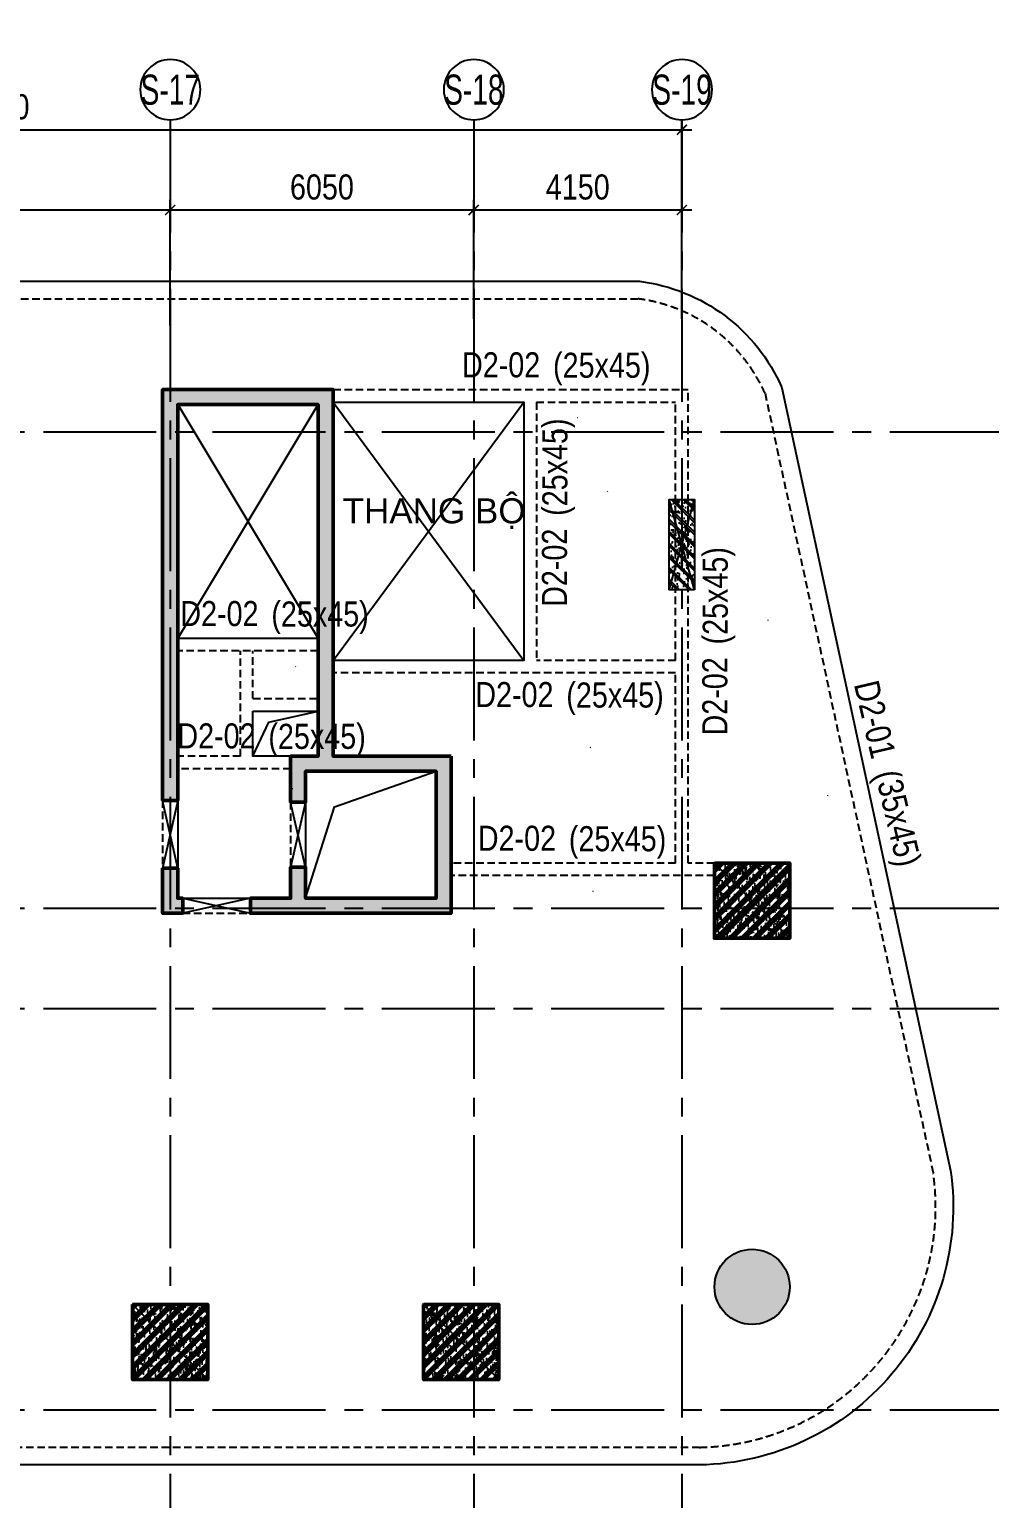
# Model space of a CAD drawing. Header units: millimetres. Extents: x -340714 to 2967022, y -655653 to 62.
# Drawn here: x 1155113 to 1174253, y -337098 to -307804 of the extents above; entities that cross this region are included whole.
import ezdxf
from ezdxf.enums import TextEntityAlignment as Align

# ---------------------------------------------------------------- set-up
doc = ezdxf.new("R2010")
doc.units = ezdxf.units.MM
doc.header["$LTSCALE"] = 100
doc.header["$PDMODE"] = 32
doc.header["$PDSIZE"] = 2.5
doc.linetypes.add('CENTER2', pattern=[1.125, 0.75, -0.125, 0.125, -0.125])
doc.linetypes.add('DASHED', pattern=[4.5, 3, -1.5])
for name, color, linetype in [('A-GLAZ', 135, 'Continuous'), ('ccu11-Khuat', 9, 'DASHED'), ('ccu11-Thay', 7, 'Continuous'), ('ccu12-Hatch', 250, 'Continuous'), ('ccu12-Manh', 8, 'Continuous'), ('ccu12-Text', 31, 'Continuous'), ('ccu12-Truc', 13, 'CENTER2'), ('KC-Betong', 6, 'Continuous'), ('KC2-DIM', 251, 'Continuous'), ('KT-Dim', 8, 'Continuous'), ('KT-Hatch', 251, 'Continuous'), ('Xref_ST_MBDV Cot vach 30.7.2022|Xref_ST_MBDV Cot vach 30.7.2022|Xref_ST_MBDV Cot vach 30.7.2022|Xref_ST_MBDV Cot vach 30.7.2022|A-GRID-SYM', 50, 'Continuous'), ('Xref_ST_MBDV Cot vach 30.7.2022|Xref_ST_MBDV Cot vach 30.7.2022|Xref_ST_MBDV Cot vach 30.7.2022|Xref_ST_MBDV Cot vach 30.7.2022|KC-Betong', 6, 'Continuous')]:
    doc.layers.add(name, color=color, linetype=linetype)
doc.layers.add('ccu12-Tencaukien', color=9, linetype='Continuous', lineweight=15)
doc.layers.add('KT-Net cot vach', color=6, linetype='Continuous', lineweight=50)
doc.styles.add('Arial', font='arial.ttf', dxfattribs={"width": 0.7})
doc.styles.add('Arial Narrow', font='ARIALN.TTF')
doc.styles.add('HBA-Text', font='GOTHIC.TTF')
doc.dimstyles.new('ccu12-200', dxfattribs={"dimscale": 200, "dimtxt": 2.5, "dimasz": 1, "dimexe": 1, "dimexo": 2, "dimgap": 1, "dimtad": 1, "dimdec": 0, "dimrnd": 5, "dimdsep": 46, "dimtxsty": 'Arial Narrow', "dimblk": 'ARCHTICK', "dimcen": -1, "dimdle": 1, "dimclrd": 256, "dimclre": 256, "dimclrt": 3, "dimadec": 0, "dimazin": 2, "dimtfac": 0.1, "dimtdec": 0, "dimtmove": 0, "dimatfit": 1, "dimldrblk": 'ARCHTICK', "dimfxl": 1, "dimtvp": 0.8333333333333334, "dimtolj": 1, "dimtzin": 12, "dimarcsym": 0})

# ---------------------------------------------------------------- blocks, each defined once
blk = doc.blocks.new('_ARCHTICK')
at = {"color": 0, "linetype": 'ByBlock', "const_width": 0.15}
blk.add_lwpolyline([(-0.5, -0.5), (0.5, 0.5)], dxfattribs=at)
blk = doc.blocks.new('*D1033')
at = {"layer": 'Defpoints', "color": 0, "transparency": 16777216}
for p in [(398999.3874795342, -68274.78057617624), (390299.3874795342, -71117.965626513, -7.594823728268585e-05), (398999.3874795342, -70975.64417300106, -7.594823728268585e-05)]:
    blk.add_point(p, dxfattribs=at)
at = {"layer": 'KT-Dim', "lineweight": -2, "transparency": 16777216}
for p, q in [((390299.3874795342, -70717.965626513), (390299.3874795342, -68074.78057617624)), ((398999.3874795342, -70575.64417300106), (398999.3874795342, -68074.78057617624)), ((390099.3874795342, -68274.78057617624), (399199.3874795342, -68274.78057617624))]:
    blk.add_line(p, q, dxfattribs=at)
at = {"layer": 'KT-Dim', "lineweight": -2, "transparency": 16777216, "xscale": 200, "yscale": 200, "zscale": 200, "rotation": 180}
blk.add_blockref('_ARCHTICK', (390299.3874795342, -68274.78057617624), dxfattribs=at)
at = {"layer": 'KT-Dim', "lineweight": -2, "transparency": 16777216, "xscale": 200, "yscale": 200, "zscale": 200}
blk.add_blockref('_ARCHTICK', (398999.3874795342, -68274.78057617624), dxfattribs=at)
at = {"layer": 'KT-Dim', "color": 3, "transparency": 16777216, "insert": (394649.3874795342, -67819.4940823154), "char_height": 500, "attachment_point": 5, "style": 'Arial Narrow'}
blk.add_mtext('\\A1;8700', dxfattribs=at)
blk = doc.blocks.new('*D1034')
at = {"layer": 'Defpoints', "color": 0, "transparency": 16777216}
for p in [(405049.3874795342, -68274.78057617624), (405049.3874795342, -70845.41449127195, -7.59482372827136e-05), (398999.3874795342, -70975.64417300106)]:
    blk.add_point(p, dxfattribs=at)
at = {"layer": 'KT-Dim', "lineweight": -2, "transparency": 16777216}
for p, q in [((398999.3874795342, -70575.64417300106), (398999.3874795342, -68074.78057617624)), ((405049.3874795342, -70445.41449127195), (405049.3874795342, -68074.78057617624)), ((398799.3874795342, -68274.78057617624), (405249.3874795342, -68274.78057617624))]:
    blk.add_line(p, q, dxfattribs=at)
at = {"layer": 'KT-Dim', "lineweight": -2, "transparency": 16777216, "xscale": 200, "yscale": 200, "zscale": 200, "rotation": 180}
blk.add_blockref('_ARCHTICK', (398999.3874795342, -68274.78057617624), dxfattribs=at)
at = {"layer": 'KT-Dim', "lineweight": -2, "transparency": 16777216, "xscale": 200, "yscale": 200, "zscale": 200}
blk.add_blockref('_ARCHTICK', (405049.3874795342, -68274.78057617624), dxfattribs=at)
at = {"layer": 'KT-Dim', "color": 3, "transparency": 16777216, "insert": (402024.3874795342, -67819.4940823154), "char_height": 500, "attachment_point": 5, "style": 'Arial Narrow'}
blk.add_mtext('\\A1;6050', dxfattribs=at)
blk = doc.blocks.new('*D1035')
at = {"layer": 'Defpoints', "color": 0, "transparency": 16777216}
for p in [(409199.3874795342, -68274.78057617624), (405049.3874795342, -70845.41449127195, -7.59482372827136e-05), (409199.3874795342, -70726.58228353027)]:
    blk.add_point(p, dxfattribs=at)
at = {"layer": 'KT-Dim', "lineweight": -2, "transparency": 16777216}
for p, q in [((405049.3874795342, -70445.41449127195), (405049.3874795342, -68074.78057617624)), ((409199.3874795342, -70326.58228353027), (409199.3874795342, -68074.78057617624)), ((404849.3874795342, -68274.78057617624), (409399.3874795342, -68274.78057617624))]:
    blk.add_line(p, q, dxfattribs=at)
at = {"layer": 'KT-Dim', "lineweight": -2, "transparency": 16777216, "xscale": 200, "yscale": 200, "zscale": 200, "rotation": 180}
blk.add_blockref('_ARCHTICK', (405049.3874795342, -68274.78057617624), dxfattribs=at)
at = {"layer": 'KT-Dim', "lineweight": -2, "transparency": 16777216, "xscale": 200, "yscale": 200, "zscale": 200}
blk.add_blockref('_ARCHTICK', (409199.3874795342, -68274.78057617624), dxfattribs=at)
at = {"layer": 'KT-Dim', "color": 3, "transparency": 16777216, "insert": (407124.3874795342, -67819.4940823154), "char_height": 500, "attachment_point": 5, "style": 'Arial Narrow'}
blk.add_mtext('\\A1;4150', dxfattribs=at)
blk = doc.blocks.new('*D1036')
at = {"layer": 'Defpoints', "color": 0, "transparency": 16777216}
for p in [(409199.3874795342, -66674.78057617624), (381599.3874795342, -70845.41449127195), (409199.3874795342, -70845.41449127195)]:
    blk.add_point(p, dxfattribs=at)
at = {"layer": 'KT-Dim', "lineweight": -2, "transparency": 16777216}
for p, q in [((381599.3874795342, -70445.41449127195), (381599.3874795342, -66474.78057617624)), ((409199.3874795342, -70445.41449127195), (409199.3874795342, -66474.78057617624)), ((381399.3874795342, -66674.78057617624), (409399.3874795342, -66674.78057617624))]:
    blk.add_line(p, q, dxfattribs=at)
at = {"layer": 'KT-Dim', "lineweight": -2, "transparency": 16777216, "xscale": 200, "yscale": 200, "zscale": 200, "rotation": 180}
blk.add_blockref('_ARCHTICK', (381599.3874795342, -66674.78057617624), dxfattribs=at)
at = {"layer": 'KT-Dim', "lineweight": -2, "transparency": 16777216, "xscale": 200, "yscale": 200, "zscale": 200}
blk.add_blockref('_ARCHTICK', (409199.3874795342, -66674.78057617624), dxfattribs=at)
at = {"layer": 'KT-Dim', "color": 3, "transparency": 16777216, "insert": (395399.3874795342, -66219.4940823154), "char_height": 500, "attachment_point": 5, "style": 'Arial Narrow'}
blk.add_mtext('\\A1;27600', dxfattribs=at)
blk = doc.blocks.new('GRID-SYM-flat-73')
at = {"layer": 'Xref_ST_MBDV Cot vach 30.7.2022|Xref_ST_MBDV Cot vach 30.7.2022|Xref_ST_MBDV Cot vach 30.7.2022|Xref_ST_MBDV Cot vach 30.7.2022|A-GRID-SYM'}
blk.add_circle((-7.267935535991315e-20, -1.216128191088018e-17, -4.068591107726854e-07), 900.0000000000003, dxfattribs=at)
at = {"layer": 'Xref_ST_MBDV Cot vach 30.7.2022|Xref_ST_MBDV Cot vach 30.7.2022|Xref_ST_MBDV Cot vach 30.7.2022|Xref_ST_MBDV Cot vach 30.7.2022|A-GRID-SYM', "style": 'HBA-Text'}
blk.add_attdef('GRID', text='', height=900.0000000000003, rotation=359.6302510781834, dxfattribs=at).set_placement((-7.267935535991315e-20, -1.216128191088018e-17, -4.068591107726854e-07), align=Align.MIDDLE_CENTER)
blk = doc.blocks.new('LOI-B2-T1-PN')
at = {"layer": 'KT-Hatch'}
h = blk.add_hatch(dxfattribs=at)
h.set_pattern_fill('BTCT', color=256, scale=40)
h.set_pattern_definition([(49.99999999999999, (106559.8543703832, -42147.03074568097), (286.9040730403014, -25.10085399303804), [30, -330]), (355, (106559.8543703832, -42147.03074568097), (-55.50053344520001, 300.8768534800047), [24, -264]), (100.4514, (106583.7630423835, -42149.12248168094), (231.4037526856086, 275.7758168243814), [25.496076, -280.4568448]), (46.18420000000001, (106559.8543703832, -42067.03074568097), (426.8964194502578, -66.20760573160723), [45, -495]), (96.6356, (106595.4290683834, -42072.54806848097), (373.8650822194813, 389.6471483601767), [38.2441152, -420.6852]), (351.1842, (106559.8543703832, -42067.03074568097), (373.8647780534509, 389.6474403701299), [36, -396]), (21, (106599.8543703832, -42087.03074568097), (238.7628208473847, -161.0475562661355), [30, -330]), (326.0000000000001, (106599.8543703832, -42087.03074568097), (97.32613276863269, 290.0600180187412), [24, -264]), (71.4514, (106619.7512635832, -42100.45138808095), (336.089051432596, 129.012198683981), [25.496076, -280.4568448]), (37.50000000000001, (106559.8543703832, -42147.03074568097), (4.863942126916267, 133.1575415325246), [0, -260.8, 0, -268, 0, -265]), (7.499999999999999, (106559.8543703832, -42147.03074568097), (105.2278149768594, 157.7646847529441), [0, -152.8, 0, -254.8, 0, -101]), (327.5, (106470.6543703835, -42147.03074568097), (213.5289744689636, -9.021948693751902), [0, -100, 0, -312, 0, -414]), (317.5, (106430.6543703835, -42147.03074568097), (233.2744677369545, 40.04199293292709), [0, -130, 0, -207.2, 0, -294]), (45, (106559.8543703832, -42147.03074568097), (-106.0660171779821, 106.0660171779821), []), (45, (106630.5650483832, -42147.03074568097), (-106.0660171779821, 106.0660171779821), [])])
h.paths.add_polyline_path([(89886.80448012578, -22426.61616878753), (90186.80448012624, -22426.61616878753), (90186.80448012624, -14536.62490315287), (92986.80448012624, -14536.62490315293), (92986.80448012578, -21546.61616641021), (92436.80448012578, -21546.61616641015), (92436.80448012578, -22461.61616641015), (92736.80448012578, -22461.61616641021), (92736.80448012578, -21846.61616641021), (95336.80448012578, -21846.61616641027), (95336.80448012578, -24376.61616641027), (92736.80448012578, -24376.61616641021), (92736.80448012578, -23761.61616641021), (92436.80448012578, -23761.61616641015), (92436.80448012578, -24376.61616641015), (91636.80448012578, -24376.61616641015), (91636.80448012578, -24676.61616641015), (95636.80448012578, -24676.61616641027), (95636.80448012578, -21546.61616641027), (93286.80448012578, -21546.61616641021), (93286.79678538674, -14236.62396789709), (89886.79678538674, -14236.62396789697)])
h.paths.add_polyline_path([(90186.80448012624, -23776.61616878753), (89886.80448012578, -23776.61616878753), (89886.80448012578, -24676.61616641015), (90286.80448012578, -24676.61616641015), (90286.80448012578, -24376.61616641015), (90186.80448012624, -24376.61616641015)], flags=17)
at = {"ltscale": 0.5}
blk.add_lwpolyline([(92986.80448006524, -19196.61616878817), (90186.80448012624, -19196.61726697005)], dxfattribs=at)
blk.add_lwpolyline([(91686.80448009097, -20646.61616878747), (92986.80447665707, -20646.61616878747), (92986.80447665707, -21546.61616641015), (91686.80448009097, -21546.61616641015)], close=True, dxfattribs=at)
at = {"layer": 'ccu11-Khuat', "ltscale": 0.5}
for points in [[(92986.80457811721, -19446.61616878817), (90186.80457817821, -19446.61726696999)], [(91436.80448009097, -21546.61626683944), (91436.80365645478, -19446.61677671061)], [(91686.80402905203, -20396.61616878747), (91686.80365645478, -19446.61667865864)], [(91686.80448009097, -20396.61616878747), (92986.80448009097, -20396.61616878747)], [(91436.80448009097, -21546.61616878747), (90186.80448009085, -21546.61616878747)], [(92436.80448009097, -21796.61616878747), (90186.80448009085, -21796.61616878747)]]:
    blk.add_lwpolyline(points, dxfattribs=at)
at = {"layer": 'ccu11-Khuat', "color": 6, "ltscale": 0.5}
for points in [[(89886.80448012671, -22426.61616878741), (89886.80448012671, -23776.6161687873)], [(92436.80448012624, -22461.61616641015), (92436.80448012624, -23761.61616641231)], [(90286.80448012601, -24676.61616641015), (91636.80448012578, -24676.61616641015)]]:
    blk.add_lwpolyline(points, dxfattribs=at)
at = {"layer": 'ccu11-Thay', "color": 6, "ltscale": 0.5}
for points in [[(90186.80448012671, -22426.61616878753), (90186.80448012671, -23776.6161687873)], [(92736.80448012624, -22461.61616641021), (92736.80448012624, -23761.61616641231)], [(90286.80448012601, -24376.61616641015), (91636.80448012578, -24376.61616641015)]]:
    blk.add_lwpolyline(points, dxfattribs=at)
at = {"layer": 'ccu12-Manh', "ltscale": 0.5}
for points in [[(90186.80448012624, -19196.61616878817), (92986.80809450103, -14536.62490315293)], [(90186.80809450103, -14536.62490315287), (92986.80448012601, -19196.61616878817)], [(92736.80448012578, -24376.61616641015), (93312.1975349395, -22558.21548682667), (95336.80448012578, -21846.61616641027)]]:
    blk.add_lwpolyline(points, dxfattribs=at)
at = {"layer": 'KC2-DIM', "ltscale": 0.5}
for points in [[(91686.80448009097, -21546.61616878747), (91686.804127104, -20646.61616878747)], [(91686.80448009097, -20646.61616878747), (92986.80448009097, -20646.61616878747)], [(91686.80448009097, -21546.6166285373), (92006.47616391268, -20867.92733451008), (92986.80447665707, -20646.61617116479)], [(90186.80448012671, -22426.61616878753), (89886.80448012671, -23776.6161687873)], [(90186.80448012671, -23776.6161687873), (89886.80448012671, -22426.61616878741)], [(92736.80448012624, -22461.61616641021), (92436.80448012624, -23761.61616641231)], [(92736.80448012624, -23761.61616641231), (92436.80448012624, -22461.61616641015)], [(90286.80448012601, -24376.61616641015), (91636.80448012578, -24676.61616641015)], [(91636.80448012578, -24376.61616641015), (90286.80448012601, -24676.61616641015)]]:
    blk.add_lwpolyline(points, dxfattribs=at)
at = {"layer": 'KT-Net cot vach'}
for p, q in [((90186.80448012624, -22426.61616878753), (89886.80448012578, -22426.61616878753)), ((90186.80448012624, -23776.61616878753), (89886.80448012578, -23776.61616878753)), ((92436.80448012578, -23761.61616641015), (92436.80448012578, -24376.61616641015)), ((92736.80448012578, -23761.61616641254), (92436.80448012531, -23761.61616641254)), ((92736.80448012578, -23761.61616641021), (92736.80448012578, -24376.61616641021)), ((91636.80448012578, -24376.61616641015), (92436.80448012578, -24376.61616641015)), ((91636.80448012578, -24676.61616641015), (95636.80448012578, -24676.61616641027))]:
    blk.add_line(p, q, dxfattribs=at)
for points in [[(89886.80448012578, -22426.61616878753), (89886.80809450126, -14236.62490315281), (93286.80809450126, -14236.62490315293), (93286.80448012578, -21546.61616641021), (95636.80448012578, -21546.61616641027)], [(95636.80448012578, -21546.61616641027), (95636.80448012578, -24676.61616641027), (91636.80448012578, -24676.61616641015), (91636.80448012578, -24376.61616641015), (92436.80448012578, -24376.61616641015), (92436.80448012578, -23761.61616641015), (92736.80448012578, -23761.61616641021), (92736.80448012578, -24376.61616641021), (95336.80448012578, -24376.61616641027), (95336.80448012578, -21846.61616641027), (92736.80448012578, -21846.61616641021), (92736.80448012578, -22461.61616641021), (92436.80448012578, -22461.61616641015), (92436.80448012578, -21546.61616641015), (92986.80448012578, -21546.61616641021), (92986.80809450126, -14536.62490315293), (90186.80809450126, -14536.62490315287), (90186.80448012624, -22426.61616878753)], [(90186.80448012624, -23776.61616878753), (90186.80448012624, -24376.61616641015), (90286.80448012578, -24376.61616641015), (90286.80448012578, -24676.61616641015), (89886.80448012578, -24676.61616641015), (89886.80448012578, -23776.61616878753)]]:
    blk.add_lwpolyline(points, dxfattribs=at)
blk = doc.blocks.new('*U149')
h = blk.add_hatch()
h.set_pattern_fill('VATLIEU04', color=250, scale=40, style=0, pattern_type=2)
h.set_pattern_definition([(49.99999999999999, (-449.9999999999825, 1849.999999999997), (286.9040730403014, -25.10085399303804), [30, -330]), (355, (-449.9999999999825, 1849.999999999997), (-55.50053344520001, 300.8768534800047), [24, -264]), (100.4514, (-426.0913279999825, 1847.908263999997), (231.4037526856086, 275.7758168243814), [25.496076, -280.4568448]), (46.18420000000001, (-449.9999999999825, 1929.999999999997), (426.8964194502578, -66.20760573160723), [45, -495]), (96.6356, (-414.4253019999824, 1924.482677199996), (373.8650822194813, 389.6471483601767), [38.2441152, -420.6852]), (351.1842, (-449.9999999999825, 1929.999999999997), (373.8647780534509, 389.6474403701299), [36, -396]), (21, (-409.9999999999825, 1909.999999999997), (238.7628208473847, -161.0475562661355), [30, -330]), (326.0000000000001, (-409.9999999999825, 1909.999999999997), (97.32613276863269, 290.0600180187412), [24, -264]), (71.4514, (-390.1031067999825, 1896.579357599996), (336.089051432596, 129.012198683981), [25.496076, -280.4568448]), (37.50000000000001, (-449.9999999999825, 1849.999999999997), (4.863942126916267, 133.1575415325246), [0, -260.8, 0, -268, 0, -265]), (7.499999999999999, (-449.9999999999825, 1849.999999999997), (105.2278149768594, 157.7646847529441), [0, -152.8, 0, -254.8, 0, -101]), (327.5, (-539.1999999999825, 1849.999999999997), (213.5289744689636, -9.021948693751902), [0, -100, 0, -312, 0, -414]), (317.5, (-579.1999999999825, 1849.999999999997), (233.2744677369545, 40.04199293292709), [0, -130, 0, -207.2, 0, -294]), (45, (-449.9999999999825, 1849.999999999997), (-120.2081528017131, 120.2081528017131), []), (45, (-449.9999999999825, 1898.999999999997), (-120.2081528017131, 120.2081528017131), [])])
h.paths.add_polyline_path([(-475, -474.9999999999998), (25, -475.0000000000047), (25.00000000001745, 1324.999999999997), (-474.9999999999825, 1325.000000000002)])
at = {"color": 6, "ltscale": 0.25}
blk.add_lwpolyline([(-475, -474.9999999999998), (25, -475.0000000000047), (25.00000000001745, 1324.999999999997), (-474.9999999999825, 1325.000000000002)], close=True, dxfattribs=at)
at = {"layer": 'Defpoints', "linetype": 'ByBlock', "ltscale": 30}
for p, q in [((25, -475.0000000000047), (-474.9999999999825, 1325.000000000002)), ((-475, -474.9999999999998), (25.00000000001745, 1324.999999999997))]:
    blk.add_line(p, q, dxfattribs=at)
blk = doc.blocks.new('*U151')
h = blk.add_hatch()
h.set_pattern_fill('VATLIEU04', color=250, scale=40, style=0, pattern_type=2)
h.set_pattern_definition([(49.99999999999999, (550, -550), (286.9040730403014, -25.10085399303804), [30, -330]), (355, (550, -550), (-55.50053344520001, 300.8768534800047), [24, -264]), (100.4514, (573.908672, -552.091736), (231.4037526856086, 275.7758168243814), [25.496076, -280.4568448]), (46.18420000000001, (550, -470), (426.8964194502578, -66.20760573160723), [45, -495]), (96.6356, (585.574698, -475.5173228), (373.8650822194813, 389.6471483601767), [38.2441152, -420.6852]), (351.1842, (550, -470), (373.8647780534509, 389.6474403701299), [36, -396]), (21, (590, -490), (238.7628208473847, -161.0475562661355), [30, -330]), (326.0000000000001, (590, -490), (97.32613276863269, 290.0600180187412), [24, -264]), (71.4514, (609.8968932, -503.4206424), (336.089051432596, 129.012198683981), [25.496076, -280.4568448]), (37.50000000000001, (550, -550), (4.863942126916267, 133.1575415325246), [0, -260.8, 0, -268, 0, -265]), (7.499999999999999, (550, -550), (105.2278149768594, 157.7646847529441), [0, -152.8, 0, -254.8, 0, -101]), (327.5, (460.8, -550), (213.5289744689636, -9.021948693751902), [0, -100, 0, -312, 0, -414]), (317.5, (420.8, -550), (233.2744677369545, 40.04199293292709), [0, -130, 0, -207.2, 0, -294]), (45, (550, -550), (-120.2081528017131, 120.2081528017131), []), (45, (550, -501), (-120.2081528017131, 120.2081528017131), [])])
h.paths.add_polyline_path([(-475, 475), (1025, 475), (1025, -1025), (-475, -1025)])
at = {"color": 6, "ltscale": 0.25}
blk.add_lwpolyline([(-475, 475), (1025, 475), (1025, -1025), (-475, -1025)], close=True, dxfattribs=at)
at = {"layer": 'Defpoints', "linetype": 'ByBlock', "ltscale": 30}
for p, q in [((1025, 475), (-475, -1025)), ((-475, 475), (1025, -1025))]:
    blk.add_line(p, q, dxfattribs=at)
blk = doc.blocks.new('MBDVCOTVACH-T2-T6-PN')
at = {"layer": 'ccu12-Hatch', "ltscale": 0.5}
h = blk.add_hatch(dxfattribs=at)
h.set_pattern_fill('BETONG', color=256, scale=50, pattern_type=2)
h.set_pattern_definition([(0, (-1923553.406636358, 300749.4537652719), (0, 259.8076212), [6.25, -143.75]), (0, (-1923553.406636358, 300760.2790828219), (0, 259.8076212), [6.25, -143.75]), (120, (-1923553.406636358, 300749.4537652719), (-225.0000000560045, -129.9038105999999), [6.249999999999998, -143.7499999999999]), (120, (-1923544.031636358, 300754.866424072), (-225.0000000560045, -129.9038105999999), [6.249999999999998, -143.7499999999999]), (0, (-1923478.406636358, 300879.3575758719), (0, 259.8076212), [6.25, -143.75]), (0, (-1923478.406636358, 300890.1828934219), (0, 259.8076212), [6.25, -143.75]), (120, (-1923478.406636358, 300879.3575758719), (-225.0000000560045, -129.9038105999999), [6.249999999999998, -143.7499999999999]), (120, (-1923469.031636358, 300884.7702346719), (-225.0000000560045, -129.9038105999999), [6.249999999999998, -143.7499999999999]), (59.99999999999999, (-1923547.156636358, 300749.4537652719), (-225.0000000560045, 129.9038106), [6.25, -143.75]), (59.99999999999999, (-1923556.531636358, 300754.866424072), (-225.0000000560045, 129.9038106), [6.25, -143.75]), (59.99999999999999, (-1923472.156636358, 300619.5499546719), (-225.0000000560045, 129.9038106), [6.25, -143.75]), (59.99999999999999, (-1923481.531636358, 300624.962613472), (-225.0000000560045, 129.9038106), [6.25, -143.75]), (45, (-1923553.406636358, 300749.4537652719), (-53.03300858899107, 53.03300858899107), []), (49.99999999999999, (-1923553.406636358, 300749.4537652719), (358.6300913003767, -31.37606749129755), [37.5, -412.5]), (355, (-1923553.406636358, 300749.4537652719), (-69.3756668065, 376.0960668500059), [30, -330]), (100.4514, (-1923523.520796358, 300746.8390952719), (289.2546908570108, 344.7197710304768), [31.870095, -350.571056]), (46.18420000000001, (-1923553.406636358, 300849.4537652719), (533.6205243128222, -82.75950716450905), [56.25, -618.75]), (96.6356, (-1923508.938263858, 300842.557111772), (467.3313527743517, 487.0589354502209), [47.805144, -525.8565]), (351.1842, (-1923553.406636358, 300849.4537652719), (467.3309725668136, 487.0593004626623), [45, -495]), (21, (-1923503.406636358, 300824.4537652719), (298.4535260592309, -201.3094453326694), [37.5, -412.5]), (326.0000000000001, (-1923503.406636358, 300824.4537652719), (121.6576659607909, 362.5750225234265), [30, -330]), (71.4514, (-1923478.535519858, 300807.6779622719), (420.111314290745, 161.2652483549762), [31.870095, -350.571056]), (37.50000000000001, (-1923553.406636358, 300749.4537652719), (6.079927658645334, 166.4469269156558), [0, -326, 0, -335, 0, -331.25]), (7.499999999999999, (-1923553.406636358, 300749.4537652719), (131.5347687210743, 197.2058559411801), [0, -191, 0, -318.5, 0, -126.25]), (327.5, (-1923664.906636358, 300749.4537652719), (266.9112180862045, -11.27743586718988), [0, -125, 0, -390, 0, -517.5]), (317.5, (-1923714.906636358, 300749.4537652719), (291.5930846711931, 50.05249116615887), [0, -162.5, 0, -259, 0, -367.5])])
edge = h.paths.add_edge_path()
edge.add_arc((4097.65261828457, -8624.055242631817), 750, 0, 360)
edge = h.paths.add_edge_path()
edge.add_arc((1410.005177336978, -253.7429474530509), 750, 0, 360)
edge = h.paths.add_edge_path()
edge.add_arc((101636.8044801299, -32126.61616641039), 750, 0, 360)
edge = h.paths.add_edge_path()
edge.add_arc((54389.03565472178, -32051.75711834745), 750, 0, 360)
at = {"layer": 'KC-Betong', "ltscale": 0.5}
blk.add_circle((101636.8044801299, -32126.61616641039), 750, dxfattribs=at)
at = {"layer": 'KT-Net cot vach'}
for p in [(101361.8044801299, -24151.61616647651), (89761.80448012985, -32951.61705750693), (95561.80448012985, -32951.61705750995)]:
    blk.add_blockref('*U151', p, dxfattribs=at)
at = {"layer": 'Xref_ST_MBDV Cot vach 30.7.2022|Xref_ST_MBDV Cot vach 30.7.2022|Xref_ST_MBDV Cot vach 30.7.2022|Xref_ST_MBDV Cot vach 30.7.2022|KC-Betong', "linetype": 'ByBlock', "xscale": -1}
blk.add_blockref('*U149', (100011.8044801299, -17751.61616640782, -7.594824095580321e-05), dxfattribs=at)
blk = doc.blocks.new('*U689')
at = {"layer": 'ccu12-Tencaukien', "color": 8, "ltscale": 10000}
blk.add_line((360.6565736538532, -155.3215232637356), (354.4065714950475, -155.3215232637356), dxfattribs=at)
at = {"layer": 'ccu12-Text', "color": 2, "style": 'Arial Narrow', "width": 0.8}
blk.add_attdef('SH', text='', height=300, dxfattribs=at).set_placement((275.6048113084853, 5.864471777974813), align=Align.BOTTOM_RIGHT)
at = {"layer": 'ccu12-Text', "color": 31, "style": 'Arial Narrow', "width": 0.8}
for tag, p in [('(', (507.5315725744504, -75.41116959831947)), ('KT', (632.605666770517, -75.41116959831947)), (')', (962.8971199221714, -75.41116959831947))]:
    blk.add_attdef(tag, text='', height=250, dxfattribs=at).set_placement(p, align=Align.BOTTOM_LEFT)
blk = doc.blocks.new('*U690')
at = {"layer": 'ccu12-Tencaukien', "color": 8, "ltscale": 10000}
blk.add_line((360.6565736538532, -155.3215232637356), (354.4065714950475, -155.3215232637356), dxfattribs=at)
at = {"layer": 'ccu12-Text', "color": 2, "style": 'Arial Narrow', "width": 0.8}
blk.add_attdef('SH', text='', height=300, dxfattribs=at).set_placement((275.6048113084853, 5.864471777974813), align=Align.BOTTOM_RIGHT)
at = {"layer": 'ccu12-Text', "color": 31, "style": 'Arial Narrow', "width": 0.8}
for tag, p in [('(', (507.5315725744504, -75.41116959831947)), ('KT', (632.605666770517, -75.41116959831947)), (')', (962.8971199221714, -75.41116959831947))]:
    blk.add_attdef(tag, text='', height=250, dxfattribs=at).set_placement(p, align=Align.BOTTOM_LEFT)
blk = doc.blocks.new('MBKC-T2-PN')
at = {"layer": 'ccu11-Khuat', "ltscale": 0.5}
for p, q in [((93286.80448012636, -14236.62490315293, -2.677769264985028e-08), (100361.8044923395, -14236.62490315293, -2.677769264985028e-08)), ((100361.8045127676, -23676.61616713885, -2.677769264985028e-08), (100361.8044923395, -14236.62490315293, -2.677769264985028e-08)), ((97336.91858900106, -14486.62490315293, -2.677769264985028e-08), (97336.91858900129, -19636.61617303279, -2.677769264985028e-08)), ((97336.91858900129, -14486.62490315293, -2.677769264985028e-08), (100111.8044928804, -14486.62490315287, -2.677769264985028e-08)), ((100111.8045040253, -19636.61617303285, -2.677769264985028e-08), (100111.8044928804, -14486.62490315287, -2.677769264985028e-08)), ((100111.8045045661, -19886.61617303279, -2.677769264985028e-08), (93286.80448012636, -19886.61617303279, -2.677769264985028e-08)), ((100111.804504025, -19636.61617303273, -2.677769264985028e-08), (97336.91858900129, -19636.61617303285, -2.677769264985028e-08)), ((100111.8045127676, -23676.61616745422, -2.677769264985028e-08), (100111.8045045661, -19886.61617303279, -2.677769264985028e-08))]:
    blk.add_line(p, q, dxfattribs=at)
at = {"layer": 'ccu11-Khuat', "ltscale": 0.5, "elevation": -2.677769264985028e-08}
blk.add_lwpolyline([(57386.55828894489, -12930.04420790478), (65794.96816600184, -10027.05643183063, 0.260495241581582), (69736.50495830015, -12426.6161779894), (99368.00793614518, -12426.6161779894, -0.2609853684017961), (101894.5837610736, -14307.26193159987), (105248.9736585456, -29866.61846812873, -0.450430548376512), (100589.6931814908, -35326.6158653514), (55455.61416863091, -35326.6158653514, -0.3270381078692864), (50922.90468503162, -31997.94642836676), (46413.0024276413, -18965.37748569861, 0.4276044270060953), (30445.87231722521, -12504.80555859185), (12824.43251889106, -18584.35473983688, -0.1315578741241553), (10225.70651983377, -18473.84767023224), (9061.065310114762, -18020.38528109412, -0.1846755877232493), (7455.469289202709, -16623.04162249499), (2976.957835427951, -9107.263866643538, -0.02202630655640508), (-406.9169527585618, -3413.254662496154, -0.399242345885018), (1800.966408062493, 257.1217708188342), (31224.41949791997, 10401.15608117677, -0.1203839840985261), (42572.85465626395, 11719.39024886949), (58379.85115727969, 7611.132730447047, -0.2258253160871416), (60186.44089432061, 5977.409135053749), (62085.54238365032, 488.0873970090761), (51857.30011690897, -3043.19410645077)], format="xyb", dxfattribs=at)
for points in [[(100111.8045127676, -23676.61616745422), (95636.80449707969, -23676.61617309903)], [(100886.8044801299, -23676.61616647663), (100361.8045127676, -23676.61616713885)], [(100886.8044804451, -23926.61616647663), (95636.80449739494, -23926.61617309903)]]:
    blk.add_lwpolyline(points, dxfattribs=at)
at = {"layer": 'ccu11-Thay', "elevation": -2.677769264985028e-08}
blk.add_lwpolyline([(31106.50862324028, 10730.72166345781, -0.1205795836710196), (42638.87427653908, 12063.859528495), (58473.93031160696, 7948.309303218033, -0.2272385897093211), (60513.964432284, 6101.209794561379), (65878.81921774126, -9405.815059417277, 0.2908633368540378), (69743.13952882006, -12076.6161779894), (99390.07919017388, -12076.6161779894, -0.2655275921417467), (102229.2245215473, -14198.71881677723), (105593.7353260962, -29805.02123810095, -0.4513714951595503), (100592.7770390881, -35676.6158653514), (55455.39553553029, -35676.6158653514, -0.3267809868965265), (50590.57907296135, -32107.86789232772), (46084.8424524439, -19087.33667168533, 0.427810969143063), (30575.2745344413, -12830.40558466513), (12920.16765186726, -18921.57020124164, -0.1330764012900887), (10109.49357222929, -18804.19336872117), (8937.306803341722, -18347.79305564612, -0.183720991931343), (7150.621857264778, -16795.18900673359), (2680.126648878446, -9292.86400619999, -0.02215701127767281), (-737.5723420327995, -3537.213185448665, -0.4024491153328594), (1696.95094252727, 591.477936539799), (31106.50862324028, 10730.72166345781)], format="xyb", dxfattribs=at)
at = {"layer": 'ccu11-Thay', "ltscale": 0.5, "elevation": -2.677769264985028e-08}
blk.add_lwpolyline([(93286.80448012636, -14486.62490315293), (97086.91858900129, -14486.62490315293), (97086.91858900129, -19636.61617303279), (93286.80448012636, -19636.61617303279)], close=True, dxfattribs=at)
at = {"layer": 'KC2-DIM', "ltscale": 0.5, "elevation": -2.677769264985028e-08}
for points in [[(93286.80448012636, -14486.62490315293), (97086.91858900129, -19636.61617303279)], [(93286.8054245133, -19636.61429409264), (97086.91858900129, -14486.62490315293)]]:
    blk.add_lwpolyline(points, dxfattribs=at)
blk = doc.blocks.new('Grid-ST-flat-3')
at = {"layer": 'ccu12-Truc', "ltscale": 30}
for p, q in [((398999.3874795342, -66474.78057617624), (398999.3874795342, -104409.5824195731)), ((405049.3874795342, -66474.78057617624), (405049.3874795342, -104409.5824195731)), ((409199.3874795342, -66474.78057617624), (409199.3874795342, -104409.5824195731)), ((366096.2468389632, -72696.27186137123), (425824.0468604062, -72696.27186137007)), ((366096.2468389795, -82196.27186137065), (425824.0468603974, -82196.27186136972)), ((366096.2468389806, -84196.27186137141), (425824.046860399, -84196.27186136867)), ((366096.246838973, -92196.27186136931), (425824.0468604039, -92196.27186137077))]:
    blk.add_line(p, q, dxfattribs=at)
at = {"layer": 'KT-Dim'}
ref = blk.add_blockref('GRID-SYM-flat-73', (399002.7929266859, -65874.79024047928, 2.712394071846536e-07), dxfattribs=dict(at, xscale=-0.6666666666666665, yscale=0.6666666666666665, zscale=0.6666666666666665, rotation=179.6748020054017))
ref.add_attrib('GRID', 'S-17', dxfattribs={"layer": 'Xref_ST_MBDV Cot vach 30.7.2022|Xref_ST_MBDV Cot vach 30.7.2022|Xref_ST_MBDV Cot vach 30.7.2022|Xref_ST_MBDV Cot vach 30.7.2022|A-GRID-SYM', "height": 600, "style": 'HBA-Text', "width": 0.7}).set_placement((399002.7929266859, -65874.79024047928, -7.594823728268585e-05), align=Align.MIDDLE_CENTER)
ref = blk.add_blockref('GRID-SYM-flat-73', (405052.7929266859, -65874.79024047928, 2.712394071846536e-07), dxfattribs=dict(at, xscale=-0.6666666666666665, yscale=0.6666666666666665, zscale=0.6666666666666665, rotation=179.6748020054017))
ref.add_attrib('GRID', 'S-18', dxfattribs={"layer": 'Xref_ST_MBDV Cot vach 30.7.2022|Xref_ST_MBDV Cot vach 30.7.2022|Xref_ST_MBDV Cot vach 30.7.2022|Xref_ST_MBDV Cot vach 30.7.2022|A-GRID-SYM', "height": 600, "style": 'HBA-Text', "width": 0.7}).set_placement((405052.7929266859, -65874.79024047928, -7.594823728268585e-05), align=Align.MIDDLE_CENTER)
ref = blk.add_blockref('GRID-SYM-flat-73', (409202.7929266859, -65874.79024047928, 2.712394071846536e-07), dxfattribs=dict(at, xscale=-0.6666666666666665, yscale=0.6666666666666665, zscale=0.6666666666666665, rotation=179.6748020054017))
ref.add_attrib('GRID', 'S-19', dxfattribs={"layer": 'Xref_ST_MBDV Cot vach 30.7.2022|Xref_ST_MBDV Cot vach 30.7.2022|Xref_ST_MBDV Cot vach 30.7.2022|Xref_ST_MBDV Cot vach 30.7.2022|A-GRID-SYM', "height": 600, "style": 'HBA-Text', "width": 0.7}).set_placement((409202.7929266859, -65874.79024047928, -2.531607909422862e-05), align=Align.MIDDLE_CENTER)
for base, p1, p2, picture, middle in [((409199.3874795342, -66674.78057617624), (381599.3874795342, -70845.41449127195), (409199.3874795342, -70845.41449127195), '*D1036', (395399.3874795342, -66219.4940823154)), ((398999.3874795342, -68274.78057617624, 7.594823728268585e-05), (390299.3874795342, -71117.965626513), (398999.3874795342, -70975.64417300106), '*D1033', (394649.3874795342, -67819.4940823154, 7.594823728268585e-05)), ((405049.3874795342, -68274.78057617624), (398999.3874795342, -70975.64417300106), (405049.3874795342, -70845.41449127195, -7.59482372827136e-05), '*D1034', (402024.3874795342, -67819.4940823154)), ((409199.3874795342, -68274.78057617624), (405049.3874795342, -70845.41449127195, -7.59482372827136e-05), (409199.3874795342, -70726.58228353027), '*D1035', (407124.3874795342, -67819.4940823154))]:
    dim = blk.add_linear_dim(base=base, p1=p1, p2=p2, dimstyle='ccu12-200', dxfattribs=at)
    dim.commit()
    dim.dimension.update_dxf_attribs({"geometry": picture, "text_midpoint": middle})

msp = doc.modelspace()

# ---------------------------------------------------------------- linework, layer by layer
at = {"layer": 'A-GLAZ'}
msp.add_lwpolyline([(1098988.630658257, -290018.7321018141, -0.1205795836710196), (1110520.996311556, -288685.5942367769), (1126356.052346624, -292801.1444620539, -0.2272385897093211), (1128396.086467301, -294648.2439707106), (1133760.941252758, -310155.2688246892, 0.2908633368540378), (1137625.261563837, -312826.0699432613), (1167272.201225191, -312826.0699432613, -0.2655275921417467), (1170111.346556564, -314948.1725820492), (1173475.857361113, -330554.4750033729, -0.4513714951595503), (1168474.899074105, -336426.0696306233), (1123337.517570547, -336426.0696306233, -0.3267809868965265), (1118472.701107978, -332857.3216575996), (1113966.964487461, -319836.7904369573, 0.427810969143063), (1098457.396569458, -313579.8593499371), (1080802.289686884, -319671.0239665136, -0.1330764012900887), (1077991.615607246, -319553.6471339931), (1076819.428838359, -319097.2468209181, -0.183720991931343), (1075032.743892282, -317544.6427720055), (1070562.248683895, -310042.3177714719, -0.02215701127767281), (1067144.549692984, -304286.6669507206, -0.4024491153328594), (1069579.072977544, -300157.9758287321), (1098988.630658257, -290018.7321018141)], format="xyb", dxfattribs=at)

# ---------------------------------------------------------------- block references
for name, p in [('Grid-ST-flat-3', (758919.5391998056, -243129.7985158589)), ('LOI-B2-T1-PN', (1067882.122035017, -300749.4537652719))]:
    msp.add_blockref(name, p)
at = {"layer": 'ccu12-Tencaukien', "extrusion": (4.388134669035146e-07, -9.799241008827418e-07, 0.9999999999994236)}
ref = msp.add_blockref('*U690', (1165525.375284232, -315057.0037978487, -0.1569616232581026), dxfattribs=dict(at, xscale=1.815893337873055, yscale=1.815893337873055, zscale=1.815893337873055, rotation=339.536933714468))
ref.add_attrib('KT', '(25x45)', dxfattribs={"color": 31, "extrusion": (4.388134669035146e-07, -9.799241008827418e-07, 0.9999999999994236), "height": 499.9999999999999, "style": 'Arial Narrow'}).set_placement((1165551.254096487, -314900.5875707415, 0.8200512569058332), align=Align.BOTTOM_LEFT)
ref.add_attrib('SH', 'D2-02', dxfattribs={"color": 2, "extrusion": (4.388134669035146e-07, -9.799241008827418e-07, 0.9999999999994236), "height": 499.9999999999999, "style": 'Arial Narrow'}).set_placement((1165296.324564609, -314891.7111304507, 0.8203078314852499), align=Align.BOTTOM_RIGHT)
at = {"layer": 'ccu12-Tencaukien', "extrusion": (9.799241008827418e-07, 4.388134669035146e-07, 0.9999999999994236)}
ref = msp.add_blockref('*U690', (1166143.976535355, -317528.9398757277, 0.02625480763321886), dxfattribs=dict(at, xscale=1.815893337873055, yscale=1.815893337873055, zscale=1.815893337873055, rotation=69.5369337144434))
ref.add_attrib('KT', '(25x45)', dxfattribs={"color": 31, "extrusion": (9.799241008827418e-07, 4.388134669035146e-07, 0.9999999999994236), "height": 499.9999999999999, "rotation": 89.99999999997537, "style": 'Arial Narrow'}).set_placement((1165987.560308248, -317503.0610634718, 1.003267687797155), align=Align.BOTTOM_LEFT)
ref.add_attrib('SH', 'D2-02', dxfattribs={"color": 2, "extrusion": (9.799241008827418e-07, 4.388134669035146e-07, 0.9999999999994236), "height": 499.9999999999999, "rotation": 89.99999999997537, "style": 'Arial Narrow'}).set_placement((1165978.683867957, -317757.9905953502, 1.003524262376573), align=Align.BOTTOM_RIGHT)
ref = msp.add_blockref('*U690', (1169341.250682495, -320093.3673274567, 0.0282625883264177), dxfattribs=dict(at, xscale=1.815893337873055, yscale=1.815893337873055, zscale=1.815893337873055, rotation=69.5369337144434))
ref.add_attrib('KT', '(25x45)', dxfattribs={"color": 31, "extrusion": (9.799241008827418e-07, 4.388134669035146e-07, 0.9999999999994236), "height": 499.9999999999999, "rotation": 89.99999999997537, "style": 'Arial Narrow'}).set_placement((1169184.834455388, -320067.4885152008, 1.005275468490353), align=Align.BOTTOM_LEFT)
ref.add_attrib('SH', 'D2-02', dxfattribs={"color": 2, "extrusion": (9.799241008827418e-07, 4.388134669035146e-07, 0.9999999999994236), "height": 499.9999999999999, "rotation": 89.99999999997537, "style": 'Arial Narrow'}).set_placement((1169175.958015097, -320322.418047079, 1.005532043069771), align=Align.BOTTOM_RIGHT)
at = {"layer": 'ccu12-Tencaukien', "extrusion": (4.388134669035146e-07, -9.799241008827418e-07, 0.9999999999994236)}
ref = msp.add_blockref('*U690', (1159909.862496377, -320016.9957608344, -0.1545653702282676), dxfattribs=dict(at, xscale=1.815893337873055, yscale=1.815893337873055, zscale=1.815893337873055, rotation=339.536933714468))
ref.add_attrib('KT', '(25x45)', dxfattribs={"color": 31, "extrusion": (4.388134669035146e-07, -9.799241008827418e-07, 0.9999999999994236), "height": 499.9999999999999, "style": 'Arial Narrow'}).set_placement((1159935.741308633, -319860.5795337273, 0.8224475099356681), align=Align.BOTTOM_LEFT)
ref.add_attrib('SH', 'D2-02', dxfattribs={"color": 2, "extrusion": (4.388134669035146e-07, -9.799241008827418e-07, 0.9999999999994236), "height": 499.9999999999999, "style": 'Arial Narrow'}).set_placement((1159680.811776754, -319851.7030934365, 0.822704084515085), align=Align.BOTTOM_RIGHT)
ref = msp.add_blockref('*U690', (1165789.736092653, -321632.1336255203, -0.1504024899906745), dxfattribs=dict(at, xscale=1.815893337873055, yscale=1.815893337873055, zscale=1.815893337873055, rotation=339.536933714468))
ref.add_attrib('KT', '(25x45)', dxfattribs={"color": 31, "extrusion": (4.388134669035146e-07, -9.799241008827418e-07, 0.9999999999994236), "height": 499.9999999999999, "style": 'Arial Narrow'}).set_placement((1165815.614904908, -321475.7173984132, 0.8266103901732614), align=Align.BOTTOM_LEFT)
ref.add_attrib('SH', 'D2-02', dxfattribs={"color": 2, "extrusion": (4.388134669035146e-07, -9.799241008827418e-07, 0.9999999999994236), "height": 499.9999999999999, "style": 'Arial Narrow'}).set_placement((1165560.68537303, -321466.8409581223, 0.826866964752678), align=Align.BOTTOM_RIGHT)
at = {"layer": 'ccu12-Tencaukien', "extrusion": (-1.019424248663054e-06, -3.370203309364298e-07, 0.9999999999994236)}
ref = msp.add_blockref('*U689', (1171569.090482936, -322623.2439094195, 0.3590766881567111), dxfattribs=dict(at, xscale=1.815893337873053, yscale=1.815893337873053, zscale=1.815893337873053, rotation=243.7077489340713))
ref.add_attrib('KT', '(35x45)', dxfattribs={"color": 31, "extrusion": (-1.019424248663054e-06, -3.370203309364298e-07, 0.9999999999994236), "height": 499.9999999999999, "rotation": 283.2589221995231, "style": 'Arial Narrow'}).set_placement((1171822.123723497, -322675.0896373991, -1.086373104848319), align=Align.BOTTOM_LEFT)
ref.add_attrib('SH', 'D2-01', dxfattribs={"color": 2, "extrusion": (-1.019424248663054e-06, -3.370203309364298e-07, 0.9999999999994236), "height": 499.9999999999999, "rotation": 283.2589221995231, "style": 'Arial Narrow'}).set_placement((1171756.791528242, -322412.165214035, -1.086162022677506), align=Align.BOTTOM_RIGHT)
at = {"layer": 'ccu12-Tencaukien', "extrusion": (4.388134669035146e-07, -9.799241008827418e-07, 0.9999999999994236)}
ref = msp.add_blockref('*U690', (1159850.695847121, -322455.9977768775, -0.1546639754239233), dxfattribs=dict(at, xscale=1.815893337873055, yscale=1.815893337873055, zscale=1.815893337873055, rotation=339.536933714468))
ref.add_attrib('KT', '(25x45)', dxfattribs={"color": 31, "extrusion": (4.388134669035146e-07, -9.799241008827418e-07, 0.9999999999994236), "height": 499.9999999999999, "style": 'Arial Narrow'}).set_placement((1159876.574659378, -322299.5815497704, 0.824654541066224), align=Align.BOTTOM_LEFT)
ref.add_attrib('SH', 'D2-02', dxfattribs={"color": 2, "extrusion": (4.388134669035146e-07, -9.799241008827418e-07, 0.9999999999994236), "height": 499.9999999999999, "style": 'Arial Narrow'}).set_placement((1159621.6451275, -322290.7051094797, 0.8249111156456407), align=Align.BOTTOM_RIGHT)
ref = msp.add_blockref('*U690', (1165840.296750388, -324496.9950658949, -0.1475729565220505), dxfattribs=dict(at, xscale=1.815893337873055, yscale=1.815893337873055, zscale=1.815893337873055, rotation=339.536933714468))
ref.add_attrib('KT', '(25x45)', dxfattribs={"color": 31, "extrusion": (4.388134669035146e-07, -9.799241008827418e-07, 0.9999999999994236), "height": 499.9999999999999, "style": 'Arial Narrow'}).set_placement((1165866.175562643, -324340.5788387877, 0.8294399236418852), align=Align.BOTTOM_LEFT)
ref.add_attrib('SH', 'D2-02', dxfattribs={"color": 2, "extrusion": (4.388134669035146e-07, -9.799241008827418e-07, 0.9999999999994236), "height": 499.9999999999999, "style": 'Arial Narrow'}).set_placement((1165611.246030765, -324331.7023984969, 0.8296964982213021), align=Align.BOTTOM_RIGHT)
at = {"layer": 'KC2-DIM', "ltscale": 0.5}
msp.add_blockref('MBKC-T2-PN', (1067882.122035017, -300749.4537652719), dxfattribs=at)
at = {"layer": 'KC2-DIM'}
msp.add_blockref('MBDVCOTVACH-T2-T6-PN', (1067882.122035017, -300749.4537652719), dxfattribs=at)

# ---------------------------------------------------------------- texts
at = {"layer": 'ccu12-Tencaukien', "color": 31, "style": 'Arial'}
msp.add_text('THANG BỘ', height=499.9999999999999, dxfattribs=at).set_placement((1161356.312285826, -317652.6915498966))

doc.saveas('drawing.dxf')
